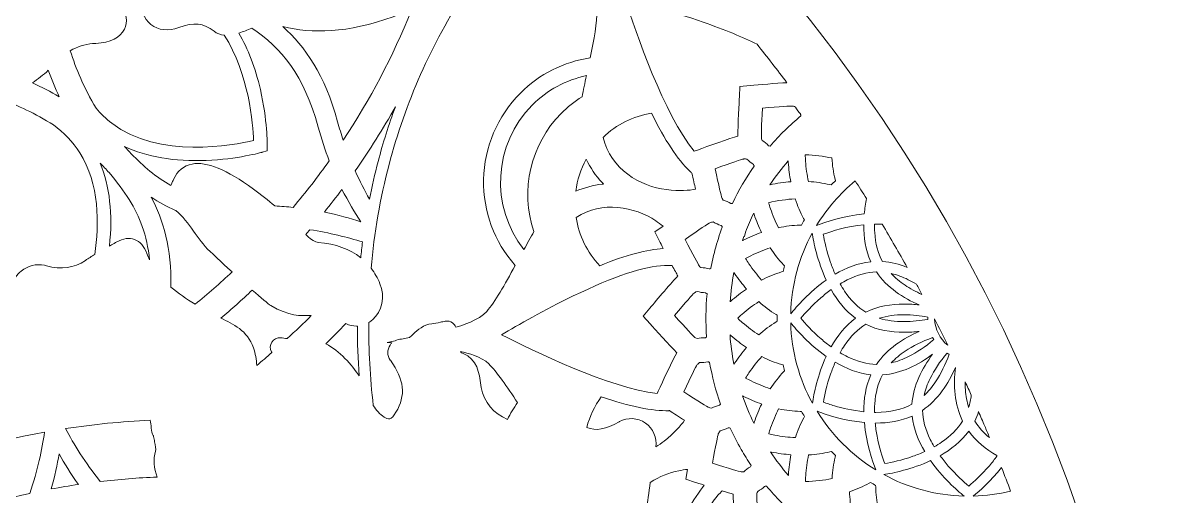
# Model space of a CAD drawing. Header units: millimetres. Extents: x -1844 to 2932, y -490 to 399.
# Drawn here: x 677.3 to 980.4, y 102.8 to 227.9 of the extents above; entities that cross this region are included whole.
import ezdxf

# ---------------------------------------------------------------- set-up
doc = ezdxf.new("R2010")
doc.units = ezdxf.units.MM
doc.header["$MEASUREMENT"] = 0
doc.layers.add('Layer 4', color=7, linetype='Continuous')

msp = doc.modelspace()

# ---------------------------------------------------------------- linework, layer by layer
at = {"layer": 'Layer 4', "lineweight": 0}
for points, knots in [([(535.91, 398.64), (290.42, 398.64), (91.41, 199.63), (91.41, -45.86), (91.41, -291.35), (290.42, -490.36), (535.91, -490.36), (781.4, -490.36), (980.41, -291.35), (980.41, -45.86), (980.41, 199.63), (781.4, 398.64), (535.91, 398.64)], [0, 0, 0, 0, 1, 1, 1, 2, 2, 2, 3, 3, 3, 4, 4, 4, 4]), ([(825.61, 271.2), (830.37, 266.85), (835.05, 262.4), (839.61, 257.84), (843.83, 253.62), (847.96, 249.3), (852.01, 244.9), (852, 244.73), (851.99, 244.57), (851.98, 244.4), (846.87, 242.91), (841.71, 241.48), (838.56, 241.27), (834.78, 241.03), (829.49, 244.31), (829.44, 244.34), (829.44, 244.34), (814.24, 254.03), (814.24, 254.03), (814.24, 254.03), (825.31, 239.81), (825.31, 239.81), (825.35, 239.76), (829.1, 234.86), (829.14, 231.09), (829.17, 228.19), (828.29, 223.44), (827.31, 218.67), (820.27, 217.6), (813.9, 214.38), (808.86, 209.33), (802.76, 203.23), (799.31, 195.11), (799.14, 186.46), (798.98, 178.05), (801.94, 170.02), (807.48, 163.77), (804.72, 158.72), (802.07, 154.04), (799.96, 151.64), (797.86, 149.23), (793.25, 147.86), (791.8, 147.47), (791.62, 147.93), (791.32, 148.33), (790.91, 148.62), (790.35, 149.01), (789.65, 149.17), (788.98, 149.03), (788.56, 148.95), (788.13, 148.86), (787.71, 148.76), (786.9, 148.58), (786.13, 148.4), (785.42, 148.34), (783.21, 148.16), (781.7, 146.73), (780.48, 145.59), (780.1, 145.23), (779.79, 144.95), (779.53, 144.73), (779.53, 144.73), (777.45, 144.27), (777.45, 144.27), (776.84, 144.29), (776.25, 144.16), (775.73, 143.89), (775.73, 143.89), (773.67, 143.44), (773.67, 143.44), (773.67, 143.44), (774.89, 143.29), (774.89, 143.29), (774.71, 143.12), (774.55, 142.93), (774.41, 142.72), (773.57, 141.5), (773.59, 139.93), (774.46, 138.73), (774.46, 138.72), (774.48, 138.7), (774.48, 138.7), (778.19, 133.58), (778.63, 129.47), (775.95, 124.95), (775.38, 123.99), (774.78, 123.36), (774.3, 123.25), (773.87, 123.15), (773.29, 123.44), (772.87, 123.7), (771.66, 124.47), (770.72, 125.51), (769.95, 126.74), (769.11, 134.14), (768.71, 141.46), (768.75, 148.66), (769.1, 148.88), (769.45, 149.13), (769.78, 149.41), (772.36, 151.69), (773.15, 155.52), (771.73, 158.94), (771.1, 160.46), (770.32, 161.81), (769.39, 163.02), (770.21, 172.39), (771.78, 181.54), (774.12, 190.43), (778.42, 206.8), (785.31, 222.31), (794.57, 236.51), (802.83, 249.16), (811.49, 258.42), (817.3, 263.96), (820.79, 267.28), (823.7, 269.7), (825.61, 271.2)], [0, 0, 0, 0, 1, 1, 1, 2, 2, 2, 3, 3, 3, 4, 4, 4, 5, 5, 5, 6, 6, 6, 7, 7, 7, 8, 8, 8, 9, 9, 9, 10, 10, 10, 11, 11, 11, 12, 12, 12, 13, 13, 13, 14, 14, 14, 15, 15, 15, 16, 16, 16, 17, 17, 17, 18, 18, 18, 19, 19, 19, 20, 20, 20, 21, 21, 21, 22, 22, 22, 23, 23, 23, 24, 24, 24, 25, 25, 25, 26, 26, 26, 27, 27, 27, 28, 28, 28, 29, 29, 29, 30, 30, 30, 31, 31, 31, 32, 32, 32, 33, 33, 33, 34, 34, 34, 35, 35, 35, 36, 36, 36, 37, 37, 37, 38, 38, 38, 39, 39, 39, 39]), ([(703.15, 232.97), (704.32, 233.67), (706.84, 234.33), (708.33, 234.34), (708.26, 231.46), (709.26, 229.02), (711.16, 227.51), (713.12, 225.95), (715.81, 225.65), (718.53, 226.68), (722.43, 228.15), (725.13, 227.87), (727.84, 225.71), (728.6, 225.11), (729.57, 224.78), (730.55, 224.64), (737.12, 214.5), (738.15, 201.07), (738.31, 196.8), (733.04, 195.58), (713.25, 191.86), (700.79, 201.38), (699.25, 202.56), (697.87, 203.91), (696.65, 205.36), (693.44, 210.66), (691.28, 215.87), (689.84, 220.55), (691.66, 221.61), (693.66, 222.26), (695.74, 222.44), (696.02, 222.47), (696.3, 222.49), (696.58, 222.5), (700.51, 222.71), (703.05, 223.97), (704.13, 226.22), (705.07, 228.17), (704.74, 230.43), (703.15, 232.97)], [0, 0, 0, 0, 1, 1, 1, 2, 2, 2, 3, 3, 3, 4, 4, 4, 5, 5, 5, 6, 6, 6, 7, 7, 7, 8, 8, 8, 9, 9, 9, 10, 10, 10, 11, 11, 11, 12, 12, 12, 13, 13, 13, 13]), ([(871.45, 222.25), (874.13, 218.9), (876.76, 215.51), (879.34, 212.09), (876.59, 211.95), (871.89, 211.55), (869.61, 211.34), (869.61, 211.34), (866.92, 211.1), (866.92, 211.1), (866.92, 211.1), (866.78, 208.41), (866.78, 208.41), (866.71, 207.06), (866.38, 200.77), (866.38, 197.97), (864.48, 197.49), (858.33, 195.26), (855.67, 194.28), (855.67, 194.28), (854.83, 193.98), (854.83, 193.98), (846.9, 203.55), (839.32, 225.57), (836.53, 234.26), (841.27, 233.05), (849.14, 230.9), (857.17, 228.11), (862.86, 226.12), (867.63, 224.17), (871.45, 222.25)], [0, 0, 0, 0, 1, 1, 1, 2, 2, 2, 3, 3, 3, 4, 4, 4, 5, 5, 5, 6, 6, 6, 7, 7, 7, 8, 8, 8, 9, 9, 9, 10, 10, 10, 10]), ([(775.25, 229.54), (776.84, 230.11), (778.42, 230.63), (779.98, 231.1), (775.14, 219.06), (769.14, 207.63), (762.02, 196.87), (761.49, 198.45), (760.99, 200.07), (760.53, 201.75), (757.14, 214.15), (751.92, 221.7), (746.04, 226.93), (753.76, 225.07), (763.02, 225.1), (775.25, 229.54)], [0, 0, 0, 0, 1, 1, 1, 2, 2, 2, 3, 3, 3, 4, 4, 4, 5, 5, 5, 5]), ([(755.38, 200.35), (756.25, 197.18), (757.24, 194.22), (758.32, 191.46), (755.32, 187.24), (752.14, 183.14), (748.79, 179.14), (747.21, 179.31), (745.59, 179.43), (743.91, 179.52), (742.17, 180.99), (740.25, 182.52), (738.25, 183.98), (731.17, 189.15), (725.87, 191.31), (722.06, 190.59), (719.79, 190.16), (718.1, 188.76), (717.15, 186.54), (717.08, 186.37), (716.99, 186.19), (716.9, 186), (716.77, 185.72), (716.6, 185.35), (716.42, 184.91), (712.47, 187.15), (709.13, 190.01), (705.94, 193.32), (705.32, 193.95), (704.73, 194.6), (704.15, 195.24), (710.07, 192.48), (717.4, 191.2), (725.72, 191.53), (734.03, 191.86), (740.34, 193.64), (740.6, 193.71), (740.6, 193.71), (741.88, 194.07), (741.88, 194.07), (741.88, 194.07), (741.9, 195.4), (741.9, 195.4), (741.9, 195.67), (741.95, 202.23), (740.09, 210.33), (738.79, 216), (736.86, 220.99), (734.38, 225.18), (735.55, 225.6), (736.71, 226.05), (737.84, 226.5), (745.63, 221.3), (751.62, 214.15), (755.38, 200.35)], [0, 0, 0, 0, 1, 1, 1, 2, 2, 2, 3, 3, 3, 4, 4, 4, 5, 5, 5, 6, 6, 6, 7, 7, 7, 8, 8, 8, 9, 9, 9, 10, 10, 10, 11, 11, 11, 12, 12, 12, 13, 13, 13, 14, 14, 14, 15, 15, 15, 16, 16, 16, 17, 17, 17, 18, 18, 18, 18]), ([(684, 215.38), (684.85, 213), (685.82, 210.66), (686.91, 208.37), (684.62, 209.73), (682.25, 210.96), (679.84, 212.05), (681.26, 213.04), (682.66, 214.14), (684, 215.38)], [0, 0, 0, 0, 1, 1, 1, 2, 2, 2, 3, 3, 3, 3]), ([(825.16, 208.35), (823.17, 207.12), (821.33, 205.65), (819.66, 203.99), (811.53, 195.86), (808.72, 183.63), (812.45, 172.73), (811.57, 171.23), (810.64, 169.55), (809.77, 167.97), (800.8, 179.32), (801.68, 195.86), (812, 206.19), (815.95, 210.14), (820.88, 212.81), (826.32, 213.97), (825.91, 212.06), (825.51, 210.12), (825.16, 208.35)], [0, 0, 0, 0, 1, 1, 1, 2, 2, 2, 3, 3, 3, 4, 4, 4, 5, 5, 5, 6, 6, 6, 6]), ([(670.64, 207.86), (670.96, 207.71), (671.3, 207.63), (671.65, 207.63), (675.84, 206.13), (680.55, 204), (685.37, 200.94), (688.06, 198.92), (690.48, 196.49), (692.34, 193.58), (697.59, 185.37), (697.51, 174.77), (696.29, 166.68), (695.47, 166.18), (694.65, 165.67), (693.84, 165.13), (690.72, 163.04), (687.54, 162.6), (683.52, 163.7), (683.37, 163.75), (683.21, 163.79), (683.05, 163.82), (680.85, 164.27), (678.58, 163.7), (676.82, 162.26), (676.27, 161.82), (675.8, 161.31), (675.4, 160.75), (666.88, 164.54), (662.4, 169.32), (660.08, 172.94), (658.95, 174.71), (658.07, 176.59), (657.4, 178.53), (655.97, 185.8), (655.91, 192.42), (656.41, 197.92), (658.08, 198.45), (659.81, 198.76), (661.54, 198.84), (662.21, 198.87), (662.85, 199.17), (663.3, 199.67), (663.75, 200.18), (663.97, 200.84), (663.92, 201.51), (663.71, 204.45), (660.98, 206.23), (658.53, 206.4), (658.26, 206.42), (658, 206.42), (657.74, 206.42), (658.12, 208.11), (658.52, 209.55), (658.87, 210.69), (660.21, 210.52), (662.31, 210.2), (664.86, 209.65), (666.49, 209.25), (668.3, 208.75), (670.23, 208.11), (670.36, 208.02), (670.49, 207.93), (670.64, 207.86)], [0, 0, 0, 0, 1, 1, 1, 2, 2, 2, 3, 3, 3, 4, 4, 4, 5, 5, 5, 6, 6, 6, 7, 7, 7, 8, 8, 8, 9, 9, 9, 10, 10, 10, 11, 11, 11, 12, 12, 12, 13, 13, 13, 14, 14, 14, 15, 15, 15, 16, 16, 16, 17, 17, 17, 18, 18, 18, 19, 19, 19, 20, 20, 20, 21, 21, 21, 21]), ([(765.19, 188.77), (769.01, 194.25), (772.55, 199.91), (775.8, 205.74), (774.06, 201), (772.53, 196.18), (771.24, 191.28), (770.37, 187.98), (769.61, 184.65), (768.94, 181.28), (767.67, 183.58), (766.39, 186.07), (765.19, 188.77)], [0, 0, 0, 0, 1, 1, 1, 2, 2, 2, 3, 3, 3, 4, 4, 4, 4]), ([(847.52, 183.83), (840.56, 184.65), (832.75, 189.24), (830.71, 197.64), (834.26, 201.05), (838.68, 203.24), (843.56, 204.01), (847.06, 196.88), (850.44, 191.75), (853.62, 188.76), (853.82, 188.57), (854.03, 188.38), (854.24, 188.19), (854.59, 186.57), (854.91, 185.14), (855.18, 183.93), (853.51, 183.62), (850.99, 183.42), (847.52, 183.83)], [0, 0, 0, 0, 1, 1, 1, 2, 2, 2, 3, 3, 3, 4, 4, 4, 5, 5, 5, 6, 6, 6, 6]), ([(880.76, 205.91), (880.84, 205.91), (881.2, 205.87), (881.63, 205.63), (881.99, 204.98), (882.43, 204.37), (882.94, 203.82), (882.96, 203.74), (882.98, 203.65), (882.99, 203.57), (883.01, 203.48), (883.02, 203.39), (883.03, 203.31), (880.1, 200.88), (877.36, 198.2), (874.88, 195.35), (874.75, 195.37), (874.63, 195.4), (874.51, 195.43), (874, 195.97), (873.43, 196.43), (872.8, 196.82), (872.65, 197.15), (872.61, 197.4), (872.61, 197.48), (872.56, 197.92), (872.63, 200.75), (872.85, 205.38), (877.5, 205.77), (880.33, 205.94), (880.76, 205.91)], [0, 0, 0, 0, 1, 1, 1, 2, 2, 2, 3, 3, 3, 4, 4, 4, 5, 5, 5, 6, 6, 6, 7, 7, 7, 8, 8, 8, 9, 9, 9, 10, 10, 10, 10]), ([(830.8, 185.31), (830.7, 185.3), (830.6, 185.29), (830.51, 185.28), (828.13, 185), (825.74, 184.36), (823.51, 183.4), (823.9, 186.36), (824.84, 189.24), (826.27, 191.85), (827.35, 189.59), (828.77, 187.48), (830.46, 185.67), (830.57, 185.55), (830.68, 185.43), (830.8, 185.31)], [0, 0, 0, 0, 1, 1, 1, 2, 2, 2, 3, 3, 3, 4, 4, 4, 5, 5, 5, 5]), ([(864.91, 180.2), (864.78, 180.18), (864.65, 180.18), (864.52, 180.18), (863.89, 180.57), (863.21, 180.87), (862.51, 181.08), (862.28, 181.36), (862.18, 181.59), (862.15, 181.67), (862, 182.07), (861.32, 184.88), (860.35, 189.36), (864.72, 190.94), (867.41, 191.84), (867.84, 191.92), (867.92, 191.94), (868.28, 192), (868.76, 191.88), (869.28, 191.34), (869.86, 190.86), (870.49, 190.47), (870.53, 190.39), (870.57, 190.32), (870.61, 190.24), (870.64, 190.16), (870.67, 190.09), (870.7, 190.02), (868.52, 186.93), (866.57, 183.63), (864.91, 180.2)], [0, 0, 0, 0, 1, 1, 1, 2, 2, 2, 3, 3, 3, 4, 4, 4, 5, 5, 5, 6, 6, 6, 7, 7, 7, 8, 8, 8, 9, 9, 9, 10, 10, 10, 10]), ([(874.87, 185.13), (876.34, 187.33), (877.95, 189.43), (879.68, 191.41), (879.69, 191.29), (879.69, 191.17), (879.7, 191.05), (879.83, 189.28), (880.05, 187.55), (880.37, 185.9), (878.59, 185.77), (876.75, 185.51), (874.87, 185.13)], [0, 0, 0, 0, 1, 1, 1, 2, 2, 2, 3, 3, 3, 4, 4, 4, 4]), ([(891.25, 192.19), (891.36, 190.24), (891.63, 188.34), (892.06, 186.55), (892.06, 186.55), (892.16, 186.14), (892.16, 186.14), (891.79, 185.79), (891.43, 185.42), (891.07, 185.06), (891.07, 185.06), (890.66, 185.15), (890.66, 185.15), (888.88, 185.58), (886.99, 185.85), (885.03, 185.95), (884.65, 187.69), (884.4, 189.51), (884.27, 191.37), (884.23, 191.91), (884.2, 192.46), (884.18, 193.03), (886.67, 192.95), (889.04, 192.66), (891.25, 192.19)], [0, 0, 0, 0, 1, 1, 1, 2, 2, 2, 3, 3, 3, 4, 4, 4, 5, 5, 5, 6, 6, 6, 7, 7, 7, 8, 8, 8, 8]), ([(700.07, 188.31), (704.4, 183.35), (707.11, 178.98), (708.83, 174.12), (709.8, 171.39), (710.46, 168.45), (710.82, 165.27), (710.56, 165.81), (710.31, 166.36), (710.1, 166.94), (709.38, 168.86), (708.28, 170.11), (706.82, 170.64), (705.39, 171.16), (703.81, 170.95), (702.12, 170), (701.66, 169.75), (701.21, 169.49), (700.75, 169.24), (700.56, 169.13), (700.37, 169.03), (700.18, 168.92), (701.09, 177.28), (700.25, 184.74), (697.74, 190.83), (698.52, 190.02), (699.3, 189.19), (700.07, 188.31)], [0, 0, 0, 0, 1, 1, 1, 2, 2, 2, 3, 3, 3, 4, 4, 4, 5, 5, 5, 6, 6, 6, 7, 7, 7, 8, 8, 8, 9, 9, 9, 9]), ([(897.41, 186.14), (898.41, 184.59), (899.4, 183.03), (900.38, 181.46), (900.13, 180.17), (899.93, 178.81), (899.81, 177.4), (894.33, 176.91), (889.48, 175.25), (887.21, 174.37), (889.94, 178.84), (893.4, 182.82), (897.41, 186.14)], [0, 0, 0, 0, 1, 1, 1, 2, 2, 2, 3, 3, 3, 4, 4, 4, 4]), ([(757.03, 177.88), (758.62, 179.86), (760.17, 181.87), (761.68, 183.9), (763.32, 180.65), (765.02, 177.78), (766.65, 175.32), (763.84, 176.25), (760.61, 177.14), (757.03, 177.88)], [0, 0, 0, 0, 1, 1, 1, 2, 2, 2, 3, 3, 3, 3]), ([(711.2, 181.85), (713.15, 180.55), (715.3, 179.36), (717.68, 178.33), (717.7, 178.31), (717.72, 178.3), (717.74, 178.28), (719.64, 176.77), (720.98, 174.88), (722.4, 172.87), (723.67, 171.08), (724.99, 169.22), (726.81, 167.45), (727.06, 167.21), (729.6, 164.83), (732.61, 162.07), (729.45, 159.1), (726.19, 156.26), (722.85, 153.52), (720.48, 154.97), (718.33, 156.44), (716.45, 158.07), (716.63, 168.33), (714.44, 175.83), (711.2, 181.85)], [0, 0, 0, 0, 1, 1, 1, 2, 2, 2, 3, 3, 3, 4, 4, 4, 5, 5, 5, 6, 6, 6, 7, 7, 7, 8, 8, 8, 8]), ([(823.59, 176.48), (830.5, 180.97), (839.1, 179.3), (844.66, 175.57), (845.34, 175.12), (845.98, 174.65), (846.59, 174.18), (846.59, 174.18), (844.41, 172.64), (844.41, 172.64), (844.41, 172.64), (845.63, 170.24), (845.63, 170.24), (845.87, 169.77), (846.23, 169.06), (846.66, 168.22), (842.46, 168.05), (836.8, 166.54), (829.83, 163.72), (826.48, 167.27), (824.34, 171.66), (823.59, 176.48)], [0, 0, 0, 0, 1, 1, 1, 2, 2, 2, 3, 3, 3, 4, 4, 4, 5, 5, 5, 6, 6, 6, 7, 7, 7, 7]), ([(883.96, 175.8), (883.69, 175.35), (883.43, 174.9), (883.18, 174.45), (883.18, 174.45), (882.78, 174.44), (882.78, 174.44), (880.94, 174.39), (879.04, 174.16), (877.13, 173.75), (876.32, 175.32), (875.61, 177.01), (874.99, 178.79), (874.82, 179.3), (874.65, 179.83), (874.48, 180.37), (876.91, 180.93), (879.27, 181.28), (881.53, 181.39), (882.14, 179.53), (882.89, 177.77), (883.77, 176.15), (883.77, 176.15), (883.96, 175.8), (883.96, 175.8)], [0, 0, 0, 0, 1, 1, 1, 2, 2, 2, 3, 3, 3, 4, 4, 4, 5, 5, 5, 6, 6, 6, 7, 7, 7, 8, 8, 8, 8]), ([(867.74, 170.44), (867.7, 170.41), (867.65, 170.39), (867.6, 170.37), (867.72, 170.72), (867.84, 171.07), (867.97, 171.42), (867.97, 171.42), (868.13, 171.44), (868.13, 171.44), (868.13, 171.44), (868.41, 172.62), (868.41, 172.62), (869.06, 174.3), (869.78, 175.96), (870.57, 177.59), (870.6, 177.49), (870.63, 177.39), (870.67, 177.3), (871.25, 175.62), (871.91, 174.01), (872.64, 172.5), (871.01, 171.93), (869.37, 171.24), (867.74, 170.44)], [0, 0, 0, 0, 1, 1, 1, 2, 2, 2, 3, 3, 3, 4, 4, 4, 5, 5, 5, 6, 6, 6, 7, 7, 7, 8, 8, 8, 8]), ([(767.12, 169.99), (766.95, 168.6), (766.79, 167.22), (766.65, 165.82), (763.76, 168.12), (760.01, 169.48), (755.4, 169.85), (754.74, 169.91), (753.5, 170.55), (752.4, 171.67), (752.31, 171.76), (752.2, 171.86), (752.09, 171.98), (752.45, 172.4), (752.82, 172.81), (753.17, 173.23), (758.43, 172.42), (763.13, 171.23), (767.12, 169.99)], [0, 0, 0, 0, 1, 1, 1, 2, 2, 2, 3, 3, 3, 4, 4, 4, 5, 5, 5, 6, 6, 6, 6]), ([(861.92, 174.35), (861.98, 174.28), (862.04, 174.22), (862.09, 174.15), (862.15, 174.08), (862.21, 174.01), (862.26, 173.94), (861.52, 171.93), (860.87, 169.87), (860.32, 167.83), (859.9, 166.26), (859.53, 164.63), (859.21, 162.99), (859.08, 162.94), (858.94, 162.9), (858.79, 162.87), (858.08, 163.08), (857.35, 163.19), (856.61, 163.22), (856.43, 163.35), (856.27, 163.5), (856.14, 163.69), (855.89, 164.04), (854.51, 166.58), (852.41, 170.65), (856.18, 173.28), (858.6, 174.88), (858.99, 175.07), (858.99, 175.07), (858.99, 175.07), (858.99, 175.07), (859.27, 175.2), (859.56, 175.27), (859.86, 175.28), (860.51, 174.88), (861.19, 174.57), (861.92, 174.35)], [0, 0, 0, 0, 1, 1, 1, 2, 2, 2, 3, 3, 3, 4, 4, 4, 5, 5, 5, 6, 6, 6, 7, 7, 7, 8, 8, 8, 9, 9, 9, 10, 10, 10, 11, 11, 11, 12, 12, 12, 12]), ([(892.12, 161.46), (891.67, 162.45), (891.26, 163.5), (890.88, 164.59), (889.85, 167.54), (889.26, 170.25), (888.95, 172.02), (891.21, 172.85), (895.21, 174.11), (899.67, 174.56), (899.64, 171.27), (900.13, 167.87), (901.51, 164.77), (898.14, 164.41), (894.96, 163.13), (892.12, 161.46)], [0, 0, 0, 0, 1, 1, 1, 2, 2, 2, 3, 3, 3, 4, 4, 4, 5, 5, 5, 5]), ([(902.9, 174.73), (903.46, 174.73), (904, 174.71), (904.53, 174.67), (906.79, 170.89), (909.01, 167.08), (911.16, 163.24), (909.09, 164.09), (906.9, 164.68), (904.62, 164.83), (903.45, 166.99), (902.75, 169.55), (902.55, 172.47), (902.5, 173.2), (902.48, 173.95), (902.49, 174.72), (902.63, 174.73), (902.9, 174.73), (902.9, 174.73)], [0, 0, 0, 0, 1, 1, 1, 2, 2, 2, 3, 3, 3, 4, 4, 4, 5, 5, 5, 6, 6, 6, 6]), ([(880.34, 151), (880.53, 158.71), (882.57, 165.97), (886.04, 172.34), (886.41, 169.94), (887.41, 164.91), (889.73, 159.92), (885.24, 156.76), (881.88, 152.91), (880.34, 151)], [0, 0, 0, 0, 1, 1, 1, 2, 2, 2, 3, 3, 3, 3]), ([(878.31, 162.16), (878.31, 162.16), (877.94, 162.05), (877.94, 162.05), (876.17, 161.52), (874.4, 160.81), (872.65, 159.92), (871.47, 161.22), (870.34, 162.67), (869.29, 164.23), (868.99, 164.68), (868.69, 165.14), (868.39, 165.62), (868.85, 165.87), (869.31, 166.11), (869.76, 166.33), (871.49, 167.18), (873.22, 167.89), (874.93, 168.44), (876, 166.8), (877.18, 165.3), (878.45, 163.96), (878.45, 163.96), (878.72, 163.68), (878.72, 163.68), (878.57, 163.17), (878.43, 162.66), (878.31, 162.16)], [0, 0, 0, 0, 1, 1, 1, 2, 2, 2, 3, 3, 3, 4, 4, 4, 5, 5, 5, 6, 6, 6, 7, 7, 7, 8, 8, 8, 9, 9, 9, 9]), ([(822.85, 155.72), (833.58, 160.91), (841.69, 163.62), (846.97, 163.78), (847.62, 163.8), (848.28, 163.8), (848.97, 163.79), (849.61, 162.58), (850.13, 161.65), (850.51, 160.99), (849.09, 159.62), (844.89, 154.62), (843.07, 152.45), (843.07, 152.45), (841.34, 150.38), (841.34, 150.38), (841.34, 150.38), (843.14, 148.37), (843.14, 148.37), (844.41, 146.96), (848.35, 142.59), (850.24, 140.7), (849.23, 139.01), (846.46, 133.09), (845.27, 130.52), (845.27, 130.52), (845.01, 129.96), (845.01, 129.96), (832.59, 131.26), (811.93, 141.34), (803.9, 145.46), (808.11, 147.97), (815.2, 152.02), (822.85, 155.72)], [0, 0, 0, 0, 1, 1, 1, 2, 2, 2, 3, 3, 3, 4, 4, 4, 5, 5, 5, 6, 6, 6, 7, 7, 7, 8, 8, 8, 9, 9, 9, 10, 10, 10, 11, 11, 11, 11]), ([(864.45, 154.29), (864.4, 154.25), (864.36, 154.21), (864.31, 154.17), (864.49, 156.76), (864.84, 159.35), (865.34, 161.91), (865.39, 161.83), (865.45, 161.75), (865.5, 161.67), (866.49, 160.2), (867.55, 158.82), (868.65, 157.55), (867.22, 156.58), (865.82, 155.49), (864.45, 154.29)], [0, 0, 0, 0, 1, 1, 1, 2, 2, 2, 3, 3, 3, 4, 4, 4, 5, 5, 5, 5]), ([(900.18, 151.44), (898.09, 152.72), (896.2, 154.59), (894.57, 157.01), (894.16, 157.62), (893.77, 158.26), (893.39, 158.94), (894.03, 159.32), (894.68, 159.67), (895.31, 159.99), (897.96, 161.29), (900.55, 161.98), (903.02, 162.05), (905.79, 157.93), (910.12, 155.17), (914.36, 153.33), (913.06, 153.48), (911.72, 153.57), (910.36, 153.57), (906.92, 153.57), (903.38, 153), (900.18, 151.44)], [0, 0, 0, 0, 1, 1, 1, 2, 2, 2, 3, 3, 3, 4, 4, 4, 5, 5, 5, 6, 6, 6, 7, 7, 7, 7]), ([(913.57, 158.85), (914.06, 157.95), (914.55, 157.03), (915.04, 156.12), (913.4, 156.85), (911.91, 157.67), (910.59, 158.56), (909.18, 159.5), (907.96, 160.53), (906.94, 161.64), (908.41, 161.31), (909.92, 160.77), (911.44, 160.02), (912.15, 159.68), (912.86, 159.28), (913.57, 158.85)], [0, 0, 0, 0, 1, 1, 1, 2, 2, 2, 3, 3, 3, 4, 4, 4, 5, 5, 5, 5]), ([(753.57, 150.55), (751.48, 148.46), (749.36, 146.42), (747.2, 144.43), (746.63, 144.52), (746.04, 144.6), (745.44, 144.65), (744.52, 144.73), (743.63, 144.29), (743.12, 143.52), (742.62, 142.74), (742.59, 141.75), (743.04, 140.94), (743.08, 140.88), (743.1, 140.82), (743.13, 140.75), (741.82, 139.6), (740.5, 138.47), (739.16, 137.35), (739.01, 138.9), (738.81, 140.47), (738.26, 142.03), (736.64, 146.59), (732.93, 148.32), (729.62, 149.83), (732.46, 152.22), (735.24, 154.69), (737.95, 157.24), (740.22, 155.23), (742.14, 153.6), (742.85, 153.18), (747.61, 150.36), (750.78, 150.42), (753.57, 150.55)], [0, 0, 0, 0, 1, 1, 1, 2, 2, 2, 3, 3, 3, 4, 4, 4, 5, 5, 5, 6, 6, 6, 7, 7, 7, 8, 8, 8, 9, 9, 9, 10, 10, 10, 11, 11, 11, 11]), ([(858.1, 144.86), (858, 144.79), (857.89, 144.72), (857.78, 144.66), (857.04, 144.68), (856.31, 144.6), (855.59, 144.44), (855.26, 144.56), (855.05, 144.71), (854.99, 144.76), (854.65, 145.04), (852.69, 147.1), (849.58, 150.53), (852.58, 154.08), (854.46, 156.2), (854.79, 156.49), (854.79, 156.49), (854.79, 156.49), (854.79, 156.49), (854.85, 156.54), (855.14, 156.77), (855.61, 156.91), (856.33, 156.7), (857.07, 156.58), (857.81, 156.56), (857.89, 156.51), (857.96, 156.46), (858.03, 156.41), (858.1, 156.36), (858.17, 156.31), (858.24, 156.26), (857.88, 152.47), (857.84, 148.64), (858.1, 144.86)], [0, 0, 0, 0, 1, 1, 1, 2, 2, 2, 3, 3, 3, 4, 4, 4, 5, 5, 5, 6, 6, 6, 7, 7, 7, 8, 8, 8, 9, 9, 9, 10, 10, 10, 11, 11, 11, 11]), ([(897.52, 149.83), (894.78, 147.83), (892.66, 145.13), (891.04, 142.27), (890.16, 142.9), (889.27, 143.6), (888.39, 144.36), (886.03, 146.39), (884.17, 148.45), (883.02, 149.82), (884.15, 151.17), (885.97, 153.19), (888.3, 155.21), (889.21, 156), (890.12, 156.72), (891.03, 157.38), (892.66, 154.52), (894.77, 151.82), (897.52, 149.83)], [0, 0, 0, 0, 1, 1, 1, 2, 2, 2, 3, 3, 3, 4, 4, 4, 5, 5, 5, 6, 6, 6, 6]), ([(876.8, 149.03), (876.8, 149.03), (876.47, 148.83), (876.47, 148.83), (874.9, 147.86), (873.37, 146.71), (871.91, 145.41), (870.44, 146.36), (868.97, 147.46), (867.55, 148.7), (867.14, 149.05), (866.73, 149.42), (866.32, 149.81), (866.7, 150.17), (867.08, 150.52), (867.46, 150.85), (868.91, 152.12), (870.4, 153.25), (871.91, 154.22), (873.36, 152.91), (874.89, 151.77), (876.47, 150.8), (876.47, 150.8), (876.8, 150.6), (876.8, 150.6), (876.79, 150.35), (876.79, 150.1), (876.79, 149.85), (876.79, 149.58), (876.79, 149.3), (876.8, 149.03)], [0, 0, 0, 0, 1, 1, 1, 2, 2, 2, 3, 3, 3, 4, 4, 4, 5, 5, 5, 6, 6, 6, 7, 7, 7, 8, 8, 8, 9, 9, 9, 10, 10, 10, 10]), ([(886.08, 127.36), (882.6, 133.71), (880.55, 140.94), (880.35, 148.63), (881.88, 146.73), (885.25, 142.88), (889.74, 139.73), (887.45, 134.78), (886.46, 129.79), (886.08, 127.36)], [0, 0, 0, 0, 1, 1, 1, 2, 2, 2, 3, 3, 3, 3]), ([(916.58, 149.53), (914.62, 149.17), (912.49, 148.93), (910.33, 148.93), (907.92, 148.93), (905.73, 149.23), (903.78, 149.83), (905.74, 150.44), (907.95, 150.75), (910.36, 150.75), (912.53, 150.75), (914.66, 150.5), (916.58, 150.15), (916.58, 150.04), (916.58, 149.93), (916.58, 149.82), (916.58, 149.73), (916.58, 149.63), (916.58, 149.53)], [0, 0, 0, 0, 1, 1, 1, 2, 2, 2, 3, 3, 3, 4, 4, 4, 5, 5, 5, 6, 6, 6, 6]), ([(921.89, 142.71), (919.81, 144.34), (918.46, 146.85), (918.41, 149.68), (919.6, 147.37), (920.75, 145.04), (921.89, 142.71)], [0, 0, 0, 0, 1, 1, 1, 2, 2, 2, 2]), ([(757.42, 143.08), (759.2, 144.83), (760.95, 146.6), (762.68, 148.41), (763.6, 147.97), (764.56, 147.76), (765.51, 147.76), (765.59, 147.76), (765.67, 147.76), (765.75, 147.77), (765.75, 143.41), (765.91, 139.01), (766.22, 134.58), (764.36, 137.45), (761, 141.19), (757.42, 143.08)], [0, 0, 0, 0, 1, 1, 1, 2, 2, 2, 3, 3, 3, 4, 4, 4, 5, 5, 5, 5]), ([(903.03, 137.62), (900.58, 137.68), (898.01, 138.36), (895.38, 139.64), (894.72, 139.96), (894.06, 140.32), (893.4, 140.71), (893.78, 141.39), (894.17, 142.03), (894.58, 142.64), (896.21, 145.06), (898.1, 146.94), (900.19, 148.22), (903.37, 146.67), (906.9, 146.11), (910.33, 146.11), (911.7, 146.11), (913.05, 146.2), (914.36, 146.35), (910.12, 144.5), (905.8, 141.74), (903.03, 137.62)], [0, 0, 0, 0, 1, 1, 1, 2, 2, 2, 3, 3, 3, 4, 4, 4, 5, 5, 5, 6, 6, 6, 7, 7, 7, 7]), ([(864.55, 145.24), (865.89, 144.08), (867.27, 143.02), (868.66, 142.07), (867.56, 140.8), (866.5, 139.42), (865.52, 137.95), (865.45, 137.85), (865.39, 137.76), (865.33, 137.67), (864.82, 140.24), (864.48, 142.85), (864.3, 145.46), (864.38, 145.39), (864.47, 145.32), (864.55, 145.24)], [0, 0, 0, 0, 1, 1, 1, 2, 2, 2, 3, 3, 3, 4, 4, 4, 5, 5, 5, 5]), ([(918.18, 144.16), (915.95, 142.27), (913.71, 140.76), (911.51, 139.68), (909.96, 138.92), (908.44, 138.37), (906.95, 138.03), (907.98, 139.14), (909.2, 140.17), (910.6, 141.12), (912.65, 142.5), (915.1, 143.7), (917.87, 144.7), (917.97, 144.52), (918.07, 144.34), (918.18, 144.16)], [0, 0, 0, 0, 1, 1, 1, 2, 2, 2, 3, 3, 3, 4, 4, 4, 5, 5, 5, 5]), ([(808.11, 127.51), (807.09, 126.09), (806.21, 124.6), (805.44, 123.07), (801.95, 124.62), (799.08, 127.57), (798.51, 131.53), (798.51, 131.53), (798.42, 132.16), (798.42, 132.16), (798, 135.24), (797.47, 139.07), (793.71, 140.51), (793.43, 140.62), (793.19, 140.78), (792.99, 140.99), (794.96, 140.6), (798.58, 139.65), (800.5, 137.77), (802.59, 135.73), (805.37, 131.67), (808.11, 127.51)], [0, 0, 0, 0, 1, 1, 1, 2, 2, 2, 3, 3, 3, 4, 4, 4, 5, 5, 5, 6, 6, 6, 7, 7, 7, 7]), ([(878.47, 135.68), (877.2, 134.34), (876.02, 132.83), (874.95, 131.19), (873.28, 131.73), (871.57, 132.42), (869.88, 133.25), (869.88, 133.25), (869.88, 133.25), (869.88, 133.25), (869.39, 133.48), (868.9, 133.73), (868.41, 134), (868.71, 134.48), (869.01, 134.94), (869.31, 135.39), (870.36, 136.95), (871.49, 138.4), (872.67, 139.7), (874.41, 138.82), (876.19, 138.11), (877.96, 137.58), (877.96, 137.58), (878.32, 137.48), (878.32, 137.48), (878.45, 136.97), (878.59, 136.46), (878.73, 135.96), (878.73, 135.96), (878.47, 135.68), (878.47, 135.68)], [0, 0, 0, 0, 1, 1, 1, 2, 2, 2, 3, 3, 3, 4, 4, 4, 5, 5, 5, 6, 6, 6, 7, 7, 7, 8, 8, 8, 9, 9, 9, 10, 10, 10, 10]), ([(912.41, 127.07), (909.8, 125.66), (906.6, 124.94), (902.9, 124.94), (902.77, 124.94), (902.64, 124.94), (902.52, 124.94), (902.51, 125.69), (902.53, 126.42), (902.57, 127.13), (902.77, 130.07), (903.46, 132.66), (904.64, 134.83), (909.59, 135.18), (914.15, 137.55), (917.86, 140.3), (915.11, 136.59), (912.75, 132.03), (912.41, 127.07)], [0, 0, 0, 0, 1, 1, 1, 2, 2, 2, 3, 3, 3, 4, 4, 4, 5, 5, 5, 6, 6, 6, 6]), ([(918.68, 133.04), (917.73, 131.64), (916.7, 130.42), (915.6, 129.39), (915.93, 130.86), (916.47, 132.37), (917.21, 133.89), (918.3, 136.11), (919.81, 138.37), (921.71, 140.62), (921.88, 140.51), (922.06, 140.4), (922.25, 140.3), (921.26, 137.54), (920.06, 135.09), (918.68, 133.04)], [0, 0, 0, 0, 1, 1, 1, 2, 2, 2, 3, 3, 3, 4, 4, 4, 5, 5, 5, 5]), ([(855.55, 137.46), (855.55, 137.46), (855.55, 137.46), (855.55, 137.46), (855.59, 137.53), (855.81, 137.82), (856.22, 138.08), (856.97, 138.06), (857.7, 138.14), (858.44, 138.31), (858.53, 138.29), (858.61, 138.26), (858.7, 138.23), (858.77, 138.2), (858.84, 138.17), (858.91, 138.14), (859.55, 134.41), (860.51, 130.7), (861.77, 127.1), (861.68, 127), (861.59, 126.9), (861.5, 126.81), (860.78, 126.64), (860.09, 126.37), (859.44, 126.03), (859.08, 126.06), (858.85, 126.15), (858.77, 126.19), (858.38, 126.36), (855.92, 127.87), (852.06, 130.35), (854.02, 134.52), (855.31, 137.11), (855.55, 137.46)], [0, 0, 0, 0, 1, 1, 1, 2, 2, 2, 3, 3, 3, 4, 4, 4, 5, 5, 5, 6, 6, 6, 7, 7, 7, 8, 8, 8, 9, 9, 9, 10, 10, 10, 11, 11, 11, 11]), ([(899.7, 125.1), (896.7, 125.41), (893.95, 126.07), (891.96, 126.65), (890.79, 126.99), (889.78, 127.34), (888.98, 127.63), (889.29, 129.4), (889.87, 132.11), (890.89, 135.06), (891.28, 136.15), (891.69, 137.19), (892.13, 138.19), (894.97, 136.52), (898.15, 135.25), (901.53, 134.89), (900.15, 131.79), (899.67, 128.4), (899.7, 125.1)], [0, 0, 0, 0, 1, 1, 1, 2, 2, 2, 3, 3, 3, 4, 4, 4, 5, 5, 5, 6, 6, 6, 6]), ([(925.8, 122.63), (924.52, 120.54), (922.64, 118.65), (920.22, 117.02), (919.62, 116.61), (918.97, 116.21), (918.3, 115.84), (917.92, 116.48), (917.57, 117.12), (917.25, 117.76), (915.95, 120.41), (915.26, 123), (915.19, 125.47), (919.31, 128.24), (922.07, 132.57), (923.91, 136.81), (923.38, 132.22), (923.62, 127.09), (925.8, 122.63)], [0, 0, 0, 0, 1, 1, 1, 2, 2, 2, 3, 3, 3, 4, 4, 4, 5, 5, 5, 6, 6, 6, 6]), ([(928.1, 129.49), (927.94, 128.34), (927.72, 127.25), (927.4, 126.23), (926.96, 127.68), (926.67, 129.25), (926.55, 130.94), (926.51, 131.61), (926.49, 132.31), (926.49, 133.02), (927.03, 131.84), (927.57, 130.67), (928.1, 129.49)], [0, 0, 0, 0, 1, 1, 1, 2, 2, 2, 3, 3, 3, 4, 4, 4, 4]), ([(852.26, 122.85), (851.29, 121.45), (849.65, 119.52), (846.9, 117.35), (846.2, 116.79), (845.45, 116.28), (844.67, 115.82), (845, 118.27), (843.95, 120.66), (841.91, 122.09), (839.86, 123.53), (837.24, 123.68), (835.06, 122.49), (835.06, 122.49), (834.97, 122.44), (834.97, 122.44), (831.37, 120.41), (828.85, 119.92), (826.43, 120.97), (827.18, 123.86), (828.47, 126.59), (830.26, 129.05), (837.78, 126.48), (843.8, 125.25), (848.15, 125.38), (848.19, 125.39), (848.23, 125.39), (848.27, 125.39), (849.4, 124.66), (850.88, 123.71), (852.26, 122.85)], [0, 0, 0, 0, 1, 1, 1, 2, 2, 2, 3, 3, 3, 4, 4, 4, 5, 5, 5, 6, 6, 6, 7, 7, 7, 8, 8, 8, 9, 9, 9, 10, 10, 10, 10]), ([(870.7, 122.33), (870.67, 122.24), (870.64, 122.15), (870.61, 122.06), (869.46, 124.4), (868.45, 126.82), (867.6, 129.27), (867.69, 129.22), (867.78, 129.18), (867.87, 129.13), (867.87, 129.13), (867.87, 129.13), (867.87, 129.13), (869.47, 128.36), (871.08, 127.68), (872.67, 127.13), (871.94, 125.62), (871.28, 124.01), (870.7, 122.33)], [0, 0, 0, 0, 1, 1, 1, 2, 2, 2, 3, 3, 3, 4, 4, 4, 5, 5, 5, 6, 6, 6, 6]), ([(882.81, 125.2), (882.81, 125.2), (883.21, 125.19), (883.21, 125.19), (883.46, 124.75), (883.72, 124.3), (883.99, 123.85), (883.99, 123.85), (883.8, 123.49), (883.8, 123.49), (882.92, 121.87), (882.17, 120.11), (881.57, 118.25), (879.81, 118.33), (877.98, 118.56), (876.13, 118.92), (875.61, 119.02), (875.07, 119.14), (874.52, 119.26), (874.68, 119.8), (874.85, 120.33), (875.03, 120.84), (875.64, 122.63), (876.35, 124.32), (877.16, 125.88), (879.07, 125.48), (880.97, 125.25), (882.81, 125.2)], [0, 0, 0, 0, 1, 1, 1, 2, 2, 2, 3, 3, 3, 4, 4, 4, 5, 5, 5, 6, 6, 6, 7, 7, 7, 8, 8, 8, 9, 9, 9, 9]), ([(887.3, 125.25), (889.6, 124.36), (894.41, 122.74), (899.84, 122.26), (900.33, 116.84), (901.95, 112.03), (902.84, 109.73), (896.53, 113.61), (891.19, 118.94), (887.3, 125.25)], [0, 0, 0, 0, 1, 1, 1, 2, 2, 2, 3, 3, 3, 3]), ([(930.01, 125.14), (930.57, 123.87), (931.12, 122.59), (931.66, 121.31), (932.09, 120.3), (932.51, 119.28), (932.93, 118.26), (931.3, 119.58), (929.98, 121.05), (929.01, 122.64), (929.41, 123.45), (929.74, 124.29), (930.01, 125.14)], [0, 0, 0, 0, 1, 1, 1, 2, 2, 2, 3, 3, 3, 4, 4, 4, 4]), ([(710.93, 122.85), (711.12, 122.22), (711.22, 121.53), (711.23, 120.8), (711.25, 119.95), (711.56, 119.27), (711.76, 118.82), (711.8, 118.74), (711.85, 118.64), (711.87, 118.57), (711.94, 118.07), (712.04, 117.58), (712.13, 117.11), (712.32, 116.2), (712.52, 115.16), (712.37, 114.66), (711.74, 112.56), (711.91, 110.11), (712.81, 107.83), (707.75, 107.63), (702.73, 107.24), (697.75, 106.65), (693.76, 111.68), (690.75, 116.57), (688.58, 120.64), (695.95, 121.78), (703.41, 122.51), (710.93, 122.85)], [0, 0, 0, 0, 1, 1, 1, 2, 2, 2, 3, 3, 3, 4, 4, 4, 5, 5, 5, 6, 6, 6, 7, 7, 7, 8, 8, 8, 9, 9, 9, 9]), ([(912.65, 113.32), (909.71, 112.29), (906.99, 111.71), (905.23, 111.4), (904.62, 113.05), (903.78, 115.64), (903.2, 118.66), (902.97, 119.84), (902.8, 121), (902.69, 122.12), (902.76, 122.12), (902.83, 122.11), (902.9, 122.11), (906.12, 122.11), (909.43, 122.61), (912.47, 123.96), (912.83, 120.58), (914.11, 117.41), (915.78, 114.57), (914.78, 114.12), (913.74, 113.7), (912.65, 113.32)], [0, 0, 0, 0, 1, 1, 1, 2, 2, 2, 3, 3, 3, 4, 4, 4, 5, 5, 5, 6, 6, 6, 7, 7, 7, 7]), ([(683.02, 119.7), (682.35, 115.16), (681.18, 109.58), (679.14, 103.52), (667.68, 101.01), (656.47, 97.45), (645.57, 92.84), (641.52, 91.12), (637.54, 89.28), (633.64, 87.3), (628.17, 90.66), (623.68, 94.23), (620.25, 97.3), (626.54, 100.77), (633.03, 103.93), (639.7, 106.75), (653.7, 112.67), (668.18, 117), (683.02, 119.7)], [0, 0, 0, 0, 1, 1, 1, 2, 2, 2, 3, 3, 3, 4, 4, 4, 5, 5, 5, 6, 6, 6, 6]), ([(864.31, 120.8), (865.21, 118.86), (866.21, 116.94), (867.26, 115.11), (868.07, 113.71), (868.96, 112.29), (869.9, 110.9), (869.84, 110.77), (869.77, 110.65), (869.7, 110.53), (869.06, 110.18), (868.46, 109.74), (867.92, 109.24), (867.57, 109.18), (867.31, 109.21), (867.23, 109.22), (866.8, 109.29), (864.08, 110.09), (859.67, 111.51), (860.48, 116.04), (861.06, 118.88), (861.2, 119.28), (861.23, 119.35), (861.36, 119.7), (861.69, 120.05), (862.42, 120.23), (863.12, 120.49), (863.78, 120.85), (863.87, 120.85), (863.96, 120.84), (864.04, 120.83), (864.14, 120.83), (864.23, 120.82), (864.31, 120.8)], [0, 0, 0, 0, 1, 1, 1, 2, 2, 2, 3, 3, 3, 4, 4, 4, 5, 5, 5, 6, 6, 6, 7, 7, 7, 8, 8, 8, 9, 9, 9, 10, 10, 10, 11, 11, 11, 11]), ([(934.84, 113.56), (934.86, 113.51), (934.88, 113.45), (934.9, 113.4), (934.29, 112.55), (933.61, 111.69), (932.88, 110.84), (930.85, 108.48), (928.79, 106.62), (927.41, 105.46), (926.06, 106.59), (924.05, 108.41), (922.03, 110.74), (921.24, 111.65), (920.51, 112.56), (919.86, 113.48), (922.72, 115.1), (925.41, 117.22), (927.41, 119.97), (929.38, 117.26), (932.02, 115.17), (934.84, 113.56)], [0, 0, 0, 0, 1, 1, 1, 2, 2, 2, 3, 3, 3, 4, 4, 4, 5, 5, 5, 6, 6, 6, 7, 7, 7, 7]), ([(691.99, 105.89), (689.58, 105.53), (687.18, 105.12), (684.79, 104.68), (685.75, 108.04), (686.42, 111.16), (686.87, 113.96), (688.25, 111.47), (689.94, 108.74), (691.99, 105.89)], [0, 0, 0, 0, 1, 1, 1, 2, 2, 2, 3, 3, 3, 3]), ([(874.99, 114.48), (875.08, 114.46), (875.17, 114.45), (875.26, 114.43), (877, 114.09), (878.73, 113.86), (880.41, 113.73), (880.09, 112.04), (879.87, 110.27), (879.75, 108.46), (879.74, 108.4), (879.74, 108.34), (879.73, 108.27), (878.03, 110.23), (876.45, 112.31), (874.99, 114.48)], [0, 0, 0, 0, 1, 1, 1, 2, 2, 2, 3, 3, 3, 4, 4, 4, 5, 5, 5, 5]), ([(884.31, 108.16), (884.31, 108.16), (884.31, 108.16), (884.31, 108.16), (884.44, 110.06), (884.69, 111.91), (885.08, 113.69), (887.03, 113.79), (888.92, 114.07), (890.71, 114.5), (890.71, 114.5), (891.11, 114.59), (891.11, 114.59), (891.47, 114.23), (891.83, 113.86), (892.2, 113.51), (892.2, 113.51), (892.11, 113.1), (892.11, 113.1), (891.68, 111.31), (891.41, 109.41), (891.3, 107.46), (889.1, 106.98), (886.73, 106.7), (884.24, 106.62), (884.25, 107.14), (884.28, 107.66), (884.31, 108.16)], [0, 0, 0, 0, 1, 1, 1, 2, 2, 2, 3, 3, 3, 4, 4, 4, 5, 5, 5, 6, 6, 6, 7, 7, 7, 8, 8, 8, 9, 9, 9, 9]), ([(904.97, 108.49), (907.41, 108.88), (912.38, 109.88), (917.32, 112.17), (920.46, 107.71), (924.28, 104.36), (926.2, 102.81), (918.53, 103.01), (911.31, 105.04), (904.97, 108.49)], [0, 0, 0, 0, 1, 1, 1, 2, 2, 2, 3, 3, 3, 3]), ([(855.17, 106.42), (855.58, 106.29), (856.44, 106.01), (857.5, 105.67), (854.93, 102.78), (850.93, 95.28), (848.17, 89.03), (845.73, 90.82), (843.25, 92.57), (840.74, 94.26), (841.46, 95.62), (841.95, 97.13), (842.15, 98.74), (842.47, 101.28), (842.84, 103.83), (843.22, 106.42), (845.6, 107.96), (848.22, 109), (850.72, 109.49), (851.51, 109.65), (852.3, 109.78), (853.06, 109.87), (853.06, 109.87), (852.61, 107.26), (852.61, 107.26), (852.61, 107.26), (855.17, 106.42), (855.17, 106.42)], [0, 0, 0, 0, 1, 1, 1, 2, 2, 2, 3, 3, 3, 4, 4, 4, 5, 5, 5, 6, 6, 6, 7, 7, 7, 8, 8, 8, 9, 9, 9, 9]), ([(938.49, 104.12), (935.31, 103.35), (932.02, 102.9), (928.64, 102.82), (930.27, 104.14), (933.31, 106.8), (936.12, 110.34), (936.92, 108.27), (937.71, 106.2), (938.49, 104.12)], [0, 0, 0, 0, 1, 1, 1, 2, 2, 2, 3, 3, 3, 3]), ([(896.89, 96.91), (896.77, 97.43), (896.66, 97.93), (896.56, 98.43), (896.19, 100.31), (895.96, 102.17), (895.87, 103.96), (897.73, 104.57), (899.49, 105.32), (901.1, 106.2), (901.1, 106.2), (901.46, 106.4), (901.46, 106.4), (901.91, 106.13), (902.36, 105.87), (902.8, 105.62), (902.8, 105.62), (902.82, 105.22), (902.82, 105.22), (902.86, 103.37), (903.09, 101.47), (903.5, 99.56), (901.49, 98.53), (899.28, 97.64), (896.89, 96.91)], [0, 0, 0, 0, 1, 1, 1, 2, 2, 2, 3, 3, 3, 4, 4, 4, 5, 5, 5, 6, 6, 6, 7, 7, 7, 8, 8, 8, 8]), ([(861.1, 103.02), (861.46, 103.4), (861.85, 103.79), (862.24, 104.18), (863.48, 103.8), (864.45, 103.52), (865.15, 103.33), (865.12, 101.37), (865.68, 94.85), (865.93, 92.03), (865.93, 92.03), (866.18, 89.34), (866.18, 89.34), (866.18, 89.34), (868.86, 89.2), (868.86, 89.2), (869.63, 89.16), (876.49, 88.8), (879.31, 88.8), (879.79, 86.89), (882.01, 80.74), (882.99, 78.08), (882.99, 78.08), (883.24, 77.4), (883.24, 77.4), (880.68, 75.4), (874.81, 72.12), (870.66, 70), (864.67, 75.81), (858.4, 81.23), (851.86, 86.26), (854.66, 92.9), (858.54, 100.29), (861.1, 103.02)], [0, 0, 0, 0, 1, 1, 1, 2, 2, 2, 3, 3, 3, 4, 4, 4, 5, 5, 5, 6, 6, 6, 7, 7, 7, 8, 8, 8, 9, 9, 9, 10, 10, 10, 11, 11, 11, 11]), ([(881.93, 97.3), (881.9, 97.17), (881.88, 97.05), (881.84, 96.93), (881.31, 96.42), (880.84, 95.85), (880.45, 95.22), (880.13, 95.07), (879.88, 95.03), (879.8, 95.03), (879.37, 94.98), (876.48, 95.05), (871.9, 95.27), (871.51, 99.9), (871.33, 102.74), (871.37, 103.18), (871.37, 103.26), (871.41, 103.63), (871.64, 104.06), (872.3, 104.41), (872.9, 104.85), (873.45, 105.36), (873.53, 105.38), (873.62, 105.4), (873.71, 105.42), (873.8, 105.43), (873.88, 105.45), (873.97, 105.46), (876.39, 102.52), (879.07, 99.78), (881.93, 97.3)], [0, 0, 0, 0, 1, 1, 1, 2, 2, 2, 3, 3, 3, 4, 4, 4, 5, 5, 5, 6, 6, 6, 7, 7, 7, 8, 8, 8, 9, 9, 9, 10, 10, 10, 10])]:
    msp.add_open_spline(points, degree=3, knots=knots, dxfattribs=at)

doc.saveas('drawing.dxf')
